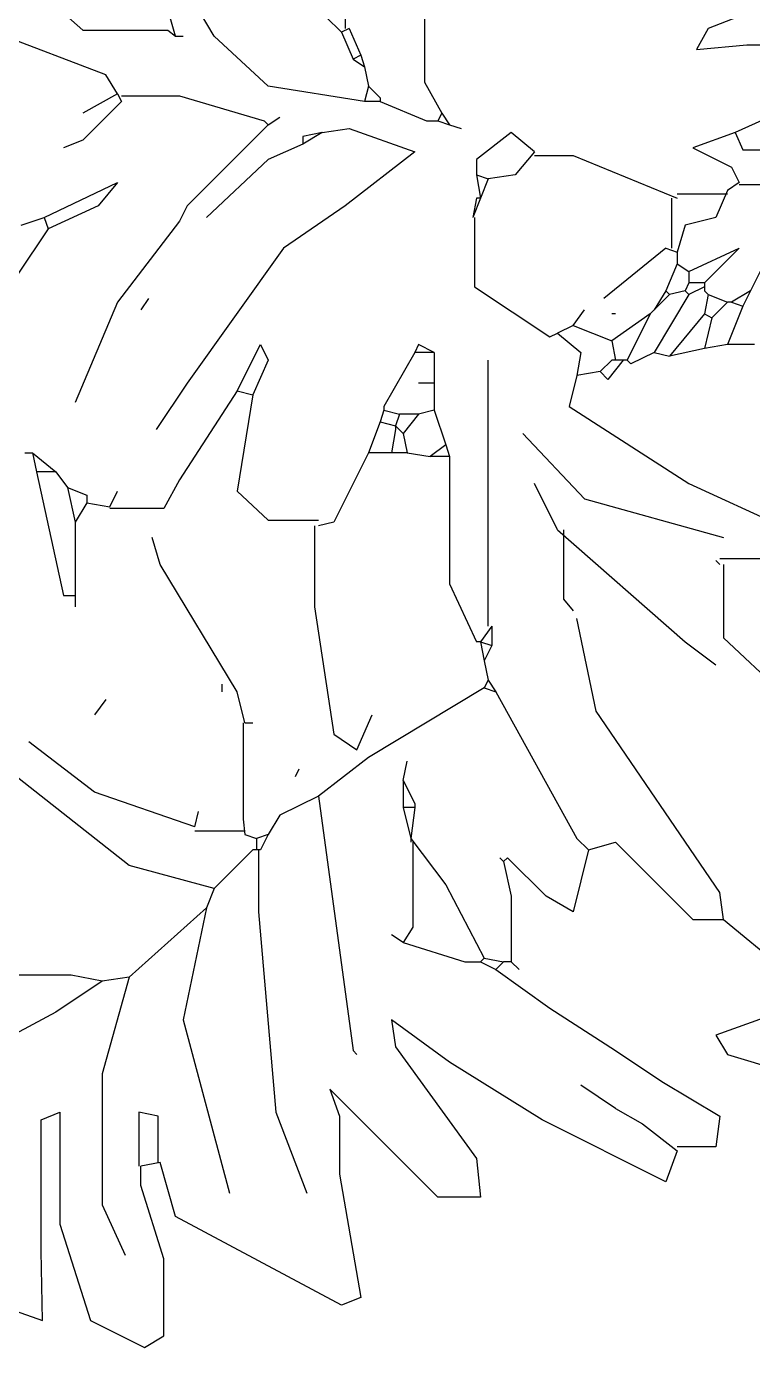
# Model space of a CAD drawing. Header units: metres. Extents: x 1769 to 3632, y 809 to 2652.
# Drawn here: x 2678.2861 to 2678.4394, y 1871.1004 to 1871.3794 of the extents above; entities that cross this region are included whole.
import ezdxf

# ---------------------------------------------------------------- set-up
doc = ezdxf.new("R2010")
doc.units = ezdxf.units.M
doc.header["$LTSCALE"] = 10
doc.layers.add('L-PLNT', color=66, linetype='Continuous')

# ---------------------------------------------------------------- blocks, each defined once
blk = doc.blocks.new('GARRA DE LEON')
at = {"layer": 'L-PLNT', "color": 65, "linetype": 'Continuous'}
for p, q in [((1270.3492, 335.3241), (1270.4072, 335.3531)), ((1270.4072, 335.3531), (1270.4279, 335.3406)), ((1270.4279, 335.3406), (1270.4279, 335.2578)), ((1270.2622, 335.3116), (1270.2975, 335.3241)), ((1270.2975, 335.3241), (1270.2964, 335.2495)), ((1270.3161, 335.2205), (1270.3492, 335.3241)), ((1270.6184, 335.3075), (1270.4403, 335.2122)), ((1270.6391, 335.2992), (1270.6184, 335.3075)), ((1270.6163, 335.1667), (1270.6391, 335.2992)), ((1270.4279, 335.2578), (1270.403, 335.1791)), ((1270.2964, 335.2495), (1270.2964, 335.1087)), ((1270.3616, 335.1998), (1270.3865, 335.2537)), ((1270.3161, 335.1667), (1270.3161, 335.2205)), ((1270.4403, 335.2122), (1270.4238, 335.1543)), ((1270.3616, 335.059), (1270.3616, 335.1998)), ((1270.4486, 335.0011), (1270.4983, 335.1874)), ((1270.548, 335.1004), (1270.5811, 335.1874)), ((1270.7219, 335.1915), (1270.606, 335.0756)), ((1270.7675, 335.1915), (1270.7219, 335.1915)), ((1270.7633, 335.1501), (1270.7675, 335.1915)), ((1270.403, 335.1791), (1270.403, 335.1584)), ((1270.9663, 335.175), (1270.8337, 335.1087)), ((1270.9787, 335.1418), (1270.9663, 335.175)), ((1270.3161, 335.1004), (1270.3161, 335.1667)), ((1270.401, 335.1004), (1270.401, 335.1584)), ((1270.4238, 335.1543), (1270.403, 335.1584)), ((1270.6163, 335.1046), (1270.6163, 335.1667)), ((1270.4217, 335.1543), (1270.4217, 335.1046)), ((1270.6764, 335.03), (1270.7633, 335.1501)), ((1270.9414, 335.1129), (1270.9787, 335.1418)), ((1271.0201, 335.1377), (1270.9787, 335.1377)), ((1271.0242, 335.1046), (1271.0201, 335.1377)), ((1270.2964, 335.1087), (1270.3161, 335.1004)), ((1270.4217, 335.1046), (1270.401, 335.1004)), ((1270.606, 335.0756), (1270.6163, 335.1046)), ((1270.8337, 335.1087), (1270.7343, 335.0466)), ((1270.9124, 335.0963), (1270.9414, 335.1129)), ((1270.9124, 335.0963), (1270.9414, 335.1129)), ((1270.9621, 335.0673), (1271.0242, 335.1046)), ((1270.5294, 334.8851), (1270.548, 335.1004)), ((1270.9124, 335.0963), (1270.8752, 335.0714)), ((1270.3906, 334.9555), (1270.3616, 335.059)), ((1270.9124, 335.0342), (1270.9621, 335.0673)), ((1271.0325, 335.0383), (1271.1278, 335.0673)), ((1270.7343, 335.0466), (1270.6722, 335.0011)), ((1270.5936, 334.7609), (1270.6308, 335.0342)), ((1270.6308, 335.0342), (1270.635, 335.0383)), ((1270.842, 334.9886), (1270.9124, 335.0342)), ((1271.0201, 335.0176), (1271.0325, 335.0383)), ((1270.312, 334.9928), (1270.2581, 335.0218)), ((1270.6722, 335.0011), (1270.6764, 335.03)), ((1271.1236, 334.9803), (1271.0201, 335.0176)), ((1270.3616, 334.9596), (1270.312, 334.9928)), ((1270.4735, 334.881), (1270.4486, 335.0011)), ((1270.7841, 334.9472), (1270.842, 334.9886)), ((1271.0284, 334.8934), (1271.1236, 334.9721)), ((1270.3285, 334.9534), (1270.2622, 334.9534)), ((1270.3616, 334.9596), (1270.3285, 334.9534)), ((1270.3906, 334.9555), (1270.3616, 334.9596)), ((1270.4735, 334.881), (1270.3906, 334.9555)), ((1270.7675, 334.9389), (1270.7841, 334.9472)), ((1270.7923, 334.9389), (1270.7841, 334.9472)), ((1270.8006, 334.9389), (1270.8089, 334.9472)), ((1270.6847, 334.9182), (1270.7509, 334.9389)), ((1270.7302, 334.8561), (1270.7716, 334.9348)), ((1270.7509, 334.9389), (1270.7675, 334.9389)), ((1270.7716, 334.9348), (1270.7675, 334.9389)), ((1270.7716, 334.9348), (1270.7923, 334.9389)), ((1270.8006, 334.9389), (1270.7923, 334.9389)), ((1270.8006, 334.9306), (1270.8006, 334.9389)), ((1270.6847, 334.9182), (1270.6722, 334.9099)), ((1270.695, 334.9017), (1270.6847, 334.9182)), ((1270.8006, 334.8685), (1270.8006, 334.9306)), ((1270.695, 334.8106), (1270.695, 334.9017)), ((1270.9124, 334.8106), (1270.9953, 334.8934)), ((1270.9953, 334.8934), (1271.0284, 334.8934)), ((1271.0284, 334.8934), (1271.0242, 334.8644)), ((1270.4818, 334.8602), (1270.4735, 334.881)), ((1270.5294, 334.8188), (1270.5294, 334.8851)), ((1270.8669, 334.8851), (1270.8379, 334.8685)), ((1270.8834, 334.8188), (1270.8669, 334.8851)), ((1270.7923, 334.8313), (1270.8006, 334.8685)), ((1270.8379, 334.8685), (1270.7965, 334.8271)), ((1271.0242, 334.8644), (1270.8917, 334.6698)), ((1270.4818, 334.8602), (1270.3906, 334.8354)), ((1270.5232, 334.8188), (1270.4818, 334.8602)), ((1270.6929, 334.8064), (1270.7302, 334.8561)), ((1270.3906, 334.8354), (1270.254, 334.7277)), ((1270.5273, 334.8188), (1270.5232, 334.8188)), ((1270.5273, 334.8064), (1270.5273, 334.8188)), ((1270.5314, 334.8188), (1270.5273, 334.8188)), ((1270.5397, 334.8023), (1270.5314, 334.8188)), ((1270.7923, 334.8313), (1270.7882, 334.8271)), ((1270.7965, 334.8271), (1270.7923, 334.8313)), ((1270.871, 334.8064), (1270.8834, 334.8188)), ((1270.8834, 334.8188), (1270.9124, 334.8106)), ((1270.5149, 334.8023), (1270.5273, 334.8064)), ((1270.5397, 334.8023), (1270.5273, 334.8064)), ((1270.6847, 334.7733), (1270.6929, 334.8064)), ((1270.6929, 334.8064), (1270.6929, 334.8106)), ((1270.6971, 334.7733), (1270.6929, 334.8064)), ((1270.7841, 334.649), (1270.871, 334.8064)), ((1270.461, 334.794), (1270.3534, 334.7567)), ((1270.461, 334.7981), (1270.5149, 334.7981)), ((1270.461, 334.794), (1270.4652, 334.7774)), ((1270.5128, 334.7857), (1270.5149, 334.8023)), ((1270.5522, 334.7816), (1270.5397, 334.8023)), ((1270.5128, 334.6822), (1270.5128, 334.7857)), ((1270.5936, 334.7609), (1270.5522, 334.7816)), ((1270.6847, 334.7443), (1270.6847, 334.7733)), ((1270.6971, 334.7733), (1270.6847, 334.7733)), ((1270.6847, 334.7443), (1270.6971, 334.7691)), ((1270.6971, 334.7691), (1270.6971, 334.7733)), ((1270.3534, 334.7567), (1270.283, 334.7029)), ((1270.6474, 334.7194), (1270.5936, 334.7609)), ((1270.5728, 334.7319), (1270.5687, 334.7402)), ((1270.6847, 334.7443), (1270.6888, 334.7236)), ((1270.7716, 334.6449), (1270.6474, 334.7194)), ((1270.6101, 334.6946), (1270.635, 334.7112)), ((1270.635, 334.7112), (1270.6515, 334.6739)), ((1270.5894, 334.5579), (1270.6101, 334.6946)), ((1270.5149, 334.6822), (1270.5066, 334.649)), ((1270.5149, 334.6822), (1270.5232, 334.6822)), ((1270.3658, 334.6573), (1270.3534, 334.6739)), ((1270.8917, 334.6698), (1270.871, 334.5704)), ((1270.5066, 334.649), (1270.4238, 334.5124)), ((1270.49, 334.6408), (1270.49, 334.649)), ((1270.7716, 334.6449), (1270.7841, 334.649)), ((1270.7758, 334.6366), (1270.7841, 334.649)), ((1271.0284, 334.5911), (1271.0988, 334.6573)), ((1270.7758, 334.6366), (1270.7716, 334.6449)), ((1270.7716, 334.6159), (1270.7758, 334.6366)), ((1270.987, 334.5952), (1271.0201, 334.6201)), ((1270.7675, 334.5952), (1270.7716, 334.6159)), ((1270.7799, 334.5994), (1270.7716, 334.6159)), ((1270.7343, 334.5331), (1270.7633, 334.5952)), ((1270.7675, 334.5952), (1270.7633, 334.5952)), ((1270.7675, 334.5952), (1270.7799, 334.5994)), ((1270.7799, 334.5786), (1270.7675, 334.5952)), ((1270.7799, 334.5786), (1270.7799, 334.5994)), ((1270.8503, 334.4751), (1270.987, 334.5952)), ((1271.0284, 334.5124), (1271.0284, 334.5911)), ((1270.7758, 334.5786), (1270.7758, 334.4006)), ((1270.3326, 334.5455), (1270.3326, 334.5579)), ((1270.5894, 334.471), (1270.5894, 334.5579)), ((1270.8565, 334.5497), (1270.8669, 334.5621)), ((1270.8565, 334.4751), (1270.8565, 334.5497)), ((1270.2912, 334.413), (1270.3202, 334.5455)), ((1270.3202, 334.5455), (1270.3326, 334.5455)), ((1270.3326, 334.4668), (1270.3326, 334.5455)), ((1270.7343, 334.3964), (1270.7343, 334.5331)), ((1270.4238, 334.5124), (1270.4155, 334.4834)), ((1271.0242, 334.5124), (1271.0201, 334.5082)), ((1271.0946, 334.5062), (1271.0242, 334.5062)), ((1270.8793, 334.442), (1271.0284, 334.4834)), ((1270.3244, 334.4296), (1270.3326, 334.4668)), ((1270.3451, 334.4461), (1270.3326, 334.4668)), ((1270.5066, 334.4337), (1270.5397, 334.4648)), ((1270.5397, 334.4648), (1270.5936, 334.4648)), ((1270.6101, 334.4668), (1270.5936, 334.471)), ((1270.6474, 334.3923), (1270.6101, 334.4668)), ((1270.8503, 334.4751), (1270.8255, 334.4254)), ((1270.9911, 334.4254), (1271.0988, 334.4751)), ((1270.3451, 334.4461), (1270.3699, 334.4503)), ((1270.4279, 334.4523), (1270.3699, 334.4523)), ((1270.3699, 334.4503), (1270.3782, 334.4337)), ((1270.4445, 334.4213), (1270.4279, 334.4523)), ((1270.3244, 334.4296), (1270.3451, 334.4378)), ((1270.3451, 334.4378), (1270.3451, 334.4461)), ((1270.813, 334.3716), (1270.8793, 334.442)), ((1270.312, 334.413), (1270.3244, 334.4296)), ((1270.5066, 334.326), (1270.4445, 334.4213)), ((1270.5232, 334.3302), (1270.5066, 334.4337)), ((1270.8627, 334.3426), (1270.9911, 334.4254)), ((1270.2871, 334.3923), (1270.312, 334.413)), ((1270.2871, 334.3923), (1270.2912, 334.413)), ((1270.312, 334.413), (1270.2912, 334.413)), ((1270.6888, 334.3923), (1270.7136, 334.3964)), ((1270.7302, 334.384), (1270.7136, 334.3964)), ((1270.7343, 334.3964), (1270.7136, 334.3964)), ((1270.7302, 334.384), (1270.7343, 334.3964)), ((1270.7758, 334.4006), (1270.7758, 334.2929)), ((1270.2788, 334.3923), (1270.2871, 334.3923)), ((1270.6598, 334.3592), (1270.6474, 334.3923)), ((1270.6722, 334.3923), (1270.6474, 334.3923)), ((1270.6764, 334.3674), (1270.6722, 334.3923)), ((1270.6888, 334.3923), (1270.6722, 334.3923)), ((1270.6847, 334.3716), (1270.6888, 334.3923)), ((1270.7178, 334.3467), (1270.7302, 334.384)), ((1270.4528, 334.3177), (1270.4196, 334.3674)), ((1270.6764, 334.3633), (1270.6847, 334.3716)), ((1270.6764, 334.3633), (1270.6764, 334.3674)), ((1270.7012, 334.3509), (1270.6847, 334.3716)), ((1270.6598, 334.3592), (1270.6764, 334.3633)), ((1270.6639, 334.3467), (1270.6598, 334.3592)), ((1270.6639, 334.3467), (1270.6805, 334.3509)), ((1270.6805, 334.3509), (1270.6764, 334.3633)), ((1270.7012, 334.3509), (1270.6805, 334.3509)), ((1270.7178, 334.3467), (1270.7012, 334.3509)), ((1270.3782, 334.2308), (1270.3326, 334.3385)), ((1270.6639, 334.3426), (1270.6639, 334.3467)), ((1270.6971, 334.2846), (1270.6639, 334.3426)), ((1270.7178, 334.3177), (1270.7178, 334.3467)), ((1270.871, 334.3095), (1270.8627, 334.3426)), ((1270.5066, 334.326), (1270.5232, 334.3302)), ((1270.5066, 334.326), (1270.5314, 334.2763)), ((1270.5397, 334.2929), (1270.5232, 334.3302)), ((1270.5563, 334.1728), (1270.4528, 334.3177)), ((1270.7178, 334.3177), (1270.7012, 334.3177)), ((1270.7178, 334.2846), (1270.7178, 334.3177)), ((1270.8752, 334.2846), (1270.871, 334.3095)), ((1270.8959, 334.3053), (1270.871, 334.3095)), ((1270.9041, 334.3136), (1270.8959, 334.3053)), ((1270.9207, 334.2929), (1270.9041, 334.3136)), ((1270.9083, 334.2929), (1270.8959, 334.3053)), ((1270.929, 334.297), (1270.9249, 334.2929)), ((1270.9538, 334.2846), (1270.929, 334.297)), ((1270.5314, 334.2763), (1270.5397, 334.2929)), ((1270.7178, 334.2846), (1270.6971, 334.2846)), ((1270.7012, 334.2763), (1270.6971, 334.2846)), ((1270.7178, 334.2846), (1270.7012, 334.2763)), ((1270.8503, 334.2639), (1270.8752, 334.2846)), ((1270.9083, 334.2722), (1270.9124, 334.2929)), ((1270.9124, 334.2929), (1270.9083, 334.2929)), ((1270.9166, 334.2929), (1270.9124, 334.2929)), ((1270.9207, 334.2929), (1270.9166, 334.2929)), ((1270.9249, 334.2929), (1270.9207, 334.2929)), ((1270.9497, 334.2432), (1270.9249, 334.2929)), ((1270.9538, 334.2846), (1270.9704, 334.2888)), ((1270.9911, 334.2225), (1270.9538, 334.2846)), ((1271.0077, 334.2432), (1270.9704, 334.2888)), ((1271.0077, 334.2805), (1270.9704, 334.2888)), ((1271.0159, 334.2474), (1271.0077, 334.2805)), ((1271.0325, 334.2763), (1271.0077, 334.2805)), ((1270.7613, 334.2142), (1270.842, 334.2681)), ((1270.842, 334.2681), (1270.8503, 334.2639)), ((1270.8669, 334.2556), (1270.9083, 334.2722)), ((1270.9497, 334.2432), (1270.9083, 334.2722)), ((1271.0491, 334.2349), (1271.0325, 334.2763)), ((1271.0615, 334.2763), (1271.0325, 334.2763)), ((1270.8669, 334.2556), (1270.8503, 334.2639)), ((1270.8669, 334.2556), (1270.8793, 334.2391)), ((1270.4114, 334.2266), (1270.403, 334.2391)), ((1270.9124, 334.2432), (1270.9083, 334.2432)), ((1270.9538, 334.2391), (1270.9497, 334.2432)), ((1270.9663, 334.2184), (1270.9538, 334.2391)), ((1270.9704, 334.2225), (1270.9538, 334.2391)), ((1271.0077, 334.2432), (1271.0159, 334.2474)), ((1271.0118, 334.2225), (1271.0077, 334.2432)), ((1271.0325, 334.2308), (1271.0159, 334.2474)), ((1270.4445, 334.1438), (1270.3782, 334.2308)), ((1270.9663, 334.1728), (1270.9, 334.2266)), ((1270.9663, 334.2184), (1270.9704, 334.2225)), ((1270.987, 334.2184), (1270.9704, 334.2225)), ((1270.987, 334.2184), (1270.9911, 334.2225)), ((1271.0077, 334.2142), (1270.9911, 334.2225)), ((1271.0077, 334.2184), (1271.0118, 334.2225)), ((1271.0118, 334.2225), (1271.0325, 334.2308)), ((1271.0367, 334.2308), (1271.0325, 334.2308)), ((1271.0367, 334.2308), (1271.0491, 334.2349)), ((1271.0574, 334.2184), (1271.0367, 334.2308)), ((1271.0574, 334.2184), (1271.0491, 334.2349)), ((1270.7613, 334.1397), (1270.7613, 334.2142)), ((1270.9787, 334.1894), (1270.9663, 334.2184)), ((1270.9911, 334.2101), (1270.987, 334.2184)), ((1270.9911, 334.1977), (1270.9911, 334.2101)), ((1271.0077, 334.2101), (1270.9911, 334.2101)), ((1271.0077, 334.2142), (1271.0077, 334.2184)), ((1271.0077, 334.2101), (1271.0077, 334.2142)), ((1271.0449, 334.1728), (1271.0077, 334.2101)), ((1271.0698, 334.1935), (1271.0574, 334.2184)), ((1270.3037, 334.1521), (1270.2705, 334.2018)), ((1270.9787, 334.1894), (1270.9911, 334.1977)), ((1270.9911, 334.1977), (1271.0449, 334.1728)), ((1270.9787, 334.1769), (1270.9787, 334.1894)), ((1270.6225, 334.1273), (1270.5563, 334.1728)), ((1270.9663, 334.1728), (1270.9787, 334.1769)), ((1270.9725, 334.119), (1270.9725, 334.1728)), ((1270.987, 334.148), (1270.9787, 334.1769)), ((1270.2995, 334.1397), (1270.3037, 334.1521)), ((1270.3575, 334.1273), (1270.3037, 334.1521)), ((1270.2747, 334.148), (1270.2995, 334.1397)), ((1270.2995, 334.1397), (1270.3782, 334.1024)), ((1270.4528, 334.1273), (1270.4445, 334.1438)), ((1270.4528, 334.1273), (1270.4445, 334.1438)), ((1270.5397, 334.0776), (1270.4735, 334.1397)), ((1270.7675, 334.119), (1270.7592, 334.1397)), ((1270.7633, 334.119), (1270.7592, 334.1397)), ((1271.0201, 334.1397), (1270.987, 334.148)), ((1271.0325, 334.1107), (1271.0201, 334.1397)), ((1270.3782, 334.1024), (1270.3575, 334.1273)), ((1270.5397, 334.0403), (1270.4528, 334.1273)), ((1270.6971, 334.0693), (1270.6225, 334.1273)), ((1270.7633, 334.0941), (1270.7675, 334.119)), ((1270.7675, 334.119), (1270.7633, 334.119)), ((1270.7758, 334.0983), (1270.7675, 334.119)), ((1270.8669, 334.0734), (1270.9787, 334.119)), ((1271.0325, 334.1148), (1270.9787, 334.1148)), ((1271.0449, 334.1024), (1271.0325, 334.1107)), ((1270.7633, 334.0941), (1270.7758, 334.0983)), ((1270.8047, 334.0941), (1270.7758, 334.0983)), ((1271.0367, 334.0858), (1271.0449, 334.1024)), ((1271.0449, 334.1045), (1271.1071, 334.1045)), ((1270.7633, 334.0776), (1270.7633, 334.0941)), ((1270.8255, 334.0693), (1270.8047, 334.0941)), ((1270.9953, 334.0651), (1271.0367, 334.0858)), ((1270.577, 334.061), (1270.5397, 334.0776)), ((1270.6267, 334.0444), (1270.6971, 334.0693)), ((1270.8006, 334.0486), (1270.7633, 334.0776)), ((1270.8255, 334.0693), (1270.8006, 334.0486)), ((1270.8255, 334.0734), (1270.8669, 334.0734)), ((1271.0408, 334.0486), (1271.0491, 334.0672)), ((1271.0491, 334.0672), (1271.0946, 334.0672)), ((1270.341, 334.0569), (1270.3202, 334.0651)), ((1270.3824, 334.0154), (1270.341, 334.0569)), ((1270.5977, 334.0486), (1270.577, 334.061)), ((1270.577, 334.0527), (1270.577, 334.061)), ((1270.5977, 334.0486), (1270.577, 334.0527)), ((1271.0408, 334.0486), (1270.9953, 334.0651)), ((1270.5356, 334.0361), (1270.5397, 334.0403)), ((1270.5397, 334.0403), (1270.5522, 334.032)), ((1270.5977, 334.0486), (1270.6267, 334.0444)), ((1270.7219, 334.0361), (1270.7343, 334.0403)), ((1270.7261, 334.0279), (1270.7343, 334.0403)), ((1270.7343, 334.0403), (1270.7468, 334.0444)), ((1271.1236, 334.0113), (1271.0408, 334.0486)), ((1270.3782, 334.0072), (1270.341, 334.0279)), ((1270.4445, 334.0092), (1270.5356, 334.0361)), ((1270.6598, 334.0154), (1270.7095, 334.0361)), ((1270.7075, 333.9947), (1270.7261, 334.0279)), ((1270.7095, 334.0361), (1270.7219, 334.0361)), ((1270.7261, 334.0279), (1270.7219, 334.0361)), ((1270.3782, 334.0072), (1270.3824, 334.0154)), ((1270.6432, 334.0154), (1270.5397, 333.9989)), ((1270.6474, 333.9989), (1270.6432, 334.0154)), ((1270.6598, 334.0154), (1270.6432, 334.0154)), ((1270.6474, 333.9989), (1270.6598, 334.0113)), ((1270.6598, 334.0113), (1270.6598, 334.0154)), ((1270.3782, 334.0072), (1270.3658, 333.9865)), ((1270.3824, 334.0092), (1270.4445, 334.0092)), ((1270.5397, 333.9989), (1270.4818, 333.945)), ((1270.6432, 333.9782), (1270.6474, 333.9989)), ((1270.3658, 333.9865), (1270.2457, 333.9409)), ((1270.7075, 333.8622), (1270.7075, 333.9947)), ((1270.6184, 333.9409), (1270.6308, 333.9699)), ((1270.6308, 333.9699), (1270.6432, 333.9782)), ((1270.6391, 333.9657), (1270.6308, 333.9699)), ((1270.6391, 333.9657), (1270.6432, 333.9782)), ((1270.6267, 333.9368), (1270.6391, 333.9657)), ((1271.0118, 333.9368), (1270.9994, 333.9595)), ((1270.9994, 333.9595), (1271.0532, 333.9544)), ((1271.0532, 333.9544), (1271.1733, 333.9544)), ((1270.283, 333.8871), (1270.341, 333.9388)), ((1270.341, 333.9388), (1270.432, 333.9388)), ((1270.4403, 333.945), (1270.4238, 333.8871)), ((1270.4818, 333.945), (1270.4279, 333.8539)), ((1270.432, 333.9388), (1270.4403, 333.945)), ((1270.4403, 333.945), (1270.4486, 333.945)), ((1270.6018, 333.9243), (1270.6184, 333.9409)), ((1270.6267, 333.9368), (1270.6184, 333.9409)), ((1270.6225, 333.8953), (1270.6225, 333.9368)), ((1271.1692, 333.8746), (1271.0118, 333.9368))]:
    blk.add_line(p, q, dxfattribs=at)

msp = doc.modelspace()

# ---------------------------------------------------------------- block references
at = {"layer": 'L-PLNT', "color": 173, "xscale": -0.1967723582811821, "yscale": 0.1967723582811821, "zscale": 0.1967723582811821, "rotation": 180}
msp.add_blockref('GARRA DE LEON', (2428.33006, 1937.08856), dxfattribs=at)

doc.saveas('drawing.dxf')
